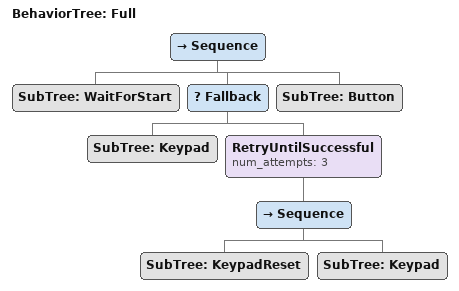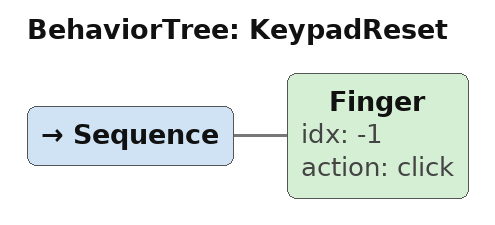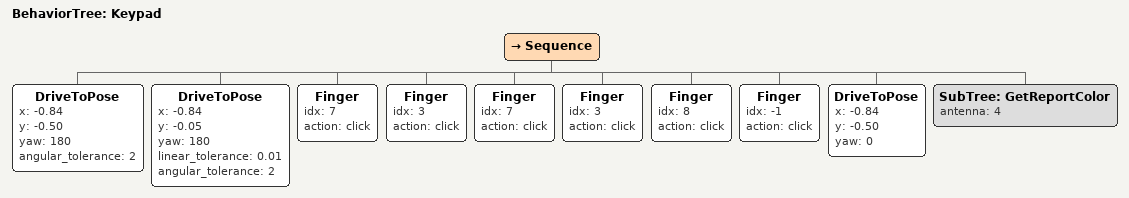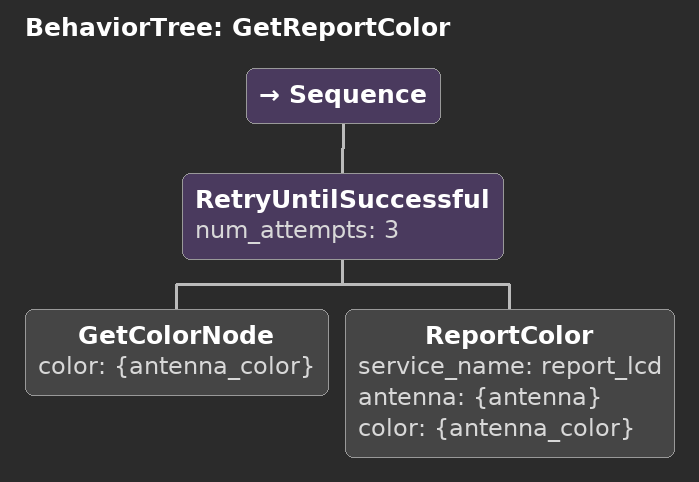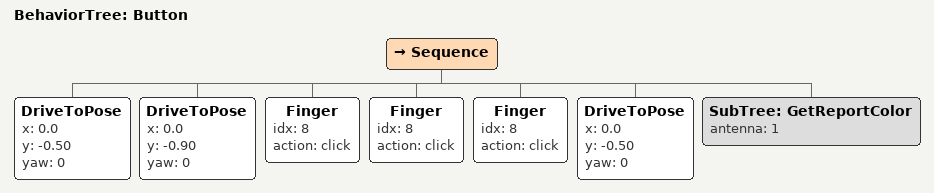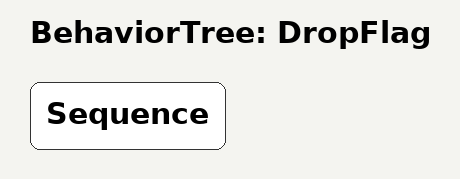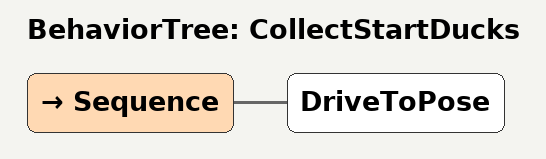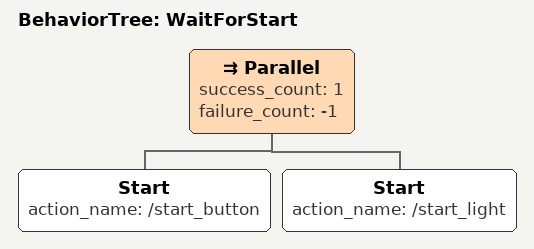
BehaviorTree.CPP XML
<root BTCPP_format="4">

  <BehaviorTree ID="Full">
    <Sequence>
      <SubTree ID="WaitForStart"/>
      <Fallback>
        <SubTree ID="Keypad"/>
		<RetryUntilSuccessful num_attempts="3">
          <Sequence>
            <SubTree ID="KeypadReset"/>
            <SubTree ID="Keypad"/>
          </Sequence>
		</RetryUntilSuccessful>
      </Fallback>
      <SubTree ID="Button"/>
    </Sequence>
  </BehaviorTree>

  <BehaviorTree ID="KeypadReset">
    <Sequence>
      <!--dwv to reset??-->
      <Finger idx="-1" action="click"/>
	</Sequence>
  </BehaviorTree>

  <BehaviorTree ID="Keypad">
    <Sequence>
      <DriveToPose x="-0.84" y="-0.50" yaw="180" angular_tolerance="2"/>
      <DriveToPose x="-0.84" y="-0.05" yaw="180" linear_tolerance="0.01" angular_tolerance="2"/>
      <Finger idx="7" action="click"/>
      <Finger idx="3" action="click"/>
      <Finger idx="7" action="click"/>
      <Finger idx="3" action="click"/>
      <Finger idx="8" action="click"/>
      <Finger idx="-1" action="click"/>
      <DriveToPose x="-0.84" y="-0.50" yaw="0"/>
      <SubTree ID="GetReportColor" antenna="4"/>
    </Sequence>
  </BehaviorTree>

  <BehaviorTree ID = "GetReportColor">
    <Sequence>
      <RetryUntilSuccessful num_attempts ="3">

        <GetColorNode color ="{antenna_color}"/>
        <ReportColor service_name="report_lcd" antenna ="{antenna}" color ="{antenna_color}"/>
      </RetryUntilSuccessful>
    </Sequence>
  </BehaviorTree>

  <BehaviorTree ID="Button">
    <Sequence>
      <DriveToPose x="0.0" y="-0.50" yaw="0"/>
      <DriveToPose x="0.0" y="-0.90" yaw="0"/>
      <Finger idx="8" action="click"/>
      <Finger idx="8" action="click"/>
      <Finger idx="8" action="click"/>
      <DriveToPose x="0.0" y="-0.50" yaw="0"/>
      <SubTree ID="GetReportColor" antenna="1"/>
    </Sequence>
  </BehaviorTree>

  <BehaviorTree ID="DropFlag">
    <Sequence>

    </Sequence>
  </BehaviorTree>

  <BehaviorTree ID="CollectStartDucks">
    <Sequence>
      <DriveToPose  />
    </Sequence>
  </BehaviorTree>

  <BehaviorTree ID="WaitForStart">
    <Parallel success_count="1" failure_count="-1">
      <Start action_name="/start_button"/>
      <Start action_name="/start_light"/>
    </Parallel>
  </BehaviorTree>

</root>
